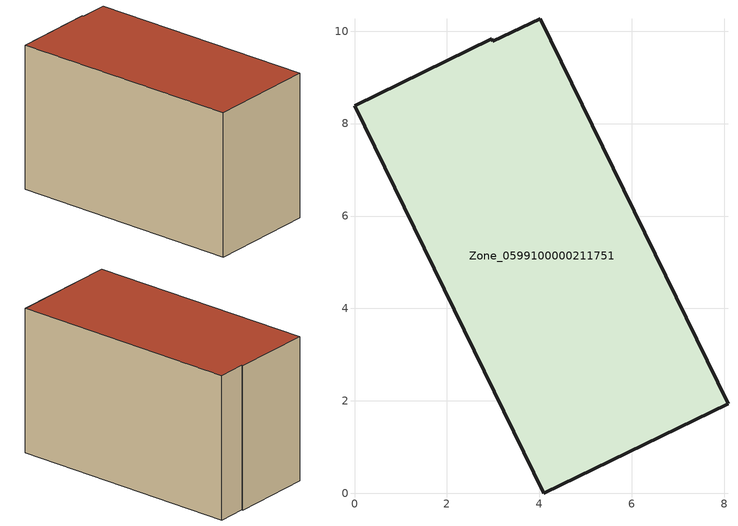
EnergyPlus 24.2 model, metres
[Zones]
Zone_0599100000211751
 floor ground (C_G): 4.1,0 0,8.39 2.97,9.83 2.99,9.78 4.02,10.27 8.08,1.94 z0
 wall outside (C_F): 4.1,0 8.08,1.94 4.02,10.27 2.99,9.78 2.97,9.83 0,8.39 4.1,0 z0:5.82
 roof outside (C_R): 0,8.39 4.1,0 8.08,1.94 4.02,10.27 2.99,9.78 2.97,9.83 z5.82
[BUILDING]
Pand.0599100000211751: North Axis=0; Terrain=City; Loads Convergence Tolerance Value=0.04; Temperature Convergence Tolerance Value=0.4; Solar Distribution=FullExterior; Maximum Number of Warmup Days=25; Minimum Number of Warmup Days=1
[Site:Location]
Rotterdam.The.Hague.AP_ZH_NLD Design_Conditions: Latitude=51.96; Longitude=4.45; Time Zone=1; Elevation=-4.5
[SITE:GROUNDTEMPERATURE:BUILDINGSURFACE]
18, 18, 18, 18, 18, 18, 18, 18, 18, 18, 18, 18
[MATERIAL] Thermal Absorptance=0.9; Solar Absorptance=0.7; Visible Absorptance=0.7
Name | Roughness | Thickness | Conductivity | Density | Specific Heat
G.TI.1946-1964 | MediumSmooth | 0.15 | 1 | 540 | 1210
F.TI.1946-1964 | Rough | 0.3 | 0.857143 | 1920 | 840
R.TI.1946-1964 | MediumRough | 0.2 | 0.277778 | 1500 | 1000
[CONSTRUCTION]
C_G: G.TI.1946-1964
C_F: F.TI.1946-1964
C_R: R.TI.1946-1964
[ZONE]
Zone_0599100000211751: Type=1; Multiplier=1; Ceiling Height=Autocalculate; Volume=Autocalculate; Floor Area=autocalculate; Part of Total Floor Area=Yes
[ZONEINFILTRATION:DESIGNFLOWRATE]
Infil_Zone_0599100000211751: Zone or ZoneList or Space or SpaceList=Zone_0599100000211751; Schedule=AlwaysOn; Design Flow Rate Calculation Method=Flow/Area; Flow Rate per Floor Area=0.003; Constant Term Coefficient=1; Temperature Term Coefficient=0; Velocity Term Coefficient=0; Velocity Squared Term Coefficient=0
[HVACTEMPLATE:ZONE:IDEALLOADSAIRSYSTEM]
Zone_0599100000211751: Maximum Heating Supply Air Temperature=50; Minimum Cooling Supply Air Temperature=13; Maximum Heating Supply Air Humidity Ratio=0.0156; Minimum Cooling Supply Air Humidity Ratio=0.0077; Heating Limit=NoLimit; Cooling Limit=NoLimit; Dehumidification Control Type=ConstantSensibleHeatRatio; Cooling Sensible Heat Ratio=0.7; Dehumidification Setpoint=60; Humidification Control Type=None; Humidification Setpoint=30; Outdoor Air Method=None; Outdoor Air Flow Rate per Person=0.00944; Outdoor Air Flow Rate per Zone Floor Area=0; Outdoor Air Flow Rate per Zone=0; Demand Controlled Ventilation Type=None; Outdoor Air Economizer Type=NoEconomizer; Heat Recovery Type=None; Sensible Heat Recovery Effectiveness=0.7; Latent Heat Recovery Effectiveness=0.65
[ZONECONTROL:THERMOSTAT]
ThermostatControl_Zone_0599100000211751: Zone or ZoneList=Zone_0599100000211751; Control Type Schedule=DualSetpointControlType; Control 1=Thermostat_Zone_0599100000211751; Temperature Difference Between Cutout And Setpoint=0
[THERMOSTATSETPOINT:DUALSETPOINT]
Thermostat_Zone_0599100000211751: Heating Setpoint Temperature Schedule=HeatingSetpoint_Zone_0599100000211751; Cooling Setpoint Temperature Schedule=CoolingSetpoint_Zone_0599100000211751
[SCHEDULE:COMPACT]
HeatingSetpoint_Zone_0599100000211751: Through: 12/31, For: AllDays, Until: 24:00, 21
CoolingSetpoint_Zone_0599100000211751: Through: 12/31, For: AllDays, Until: 24:00, 24
DualSetpointControlType: Through: 12/31, For: AllDays, Until: 24:00, 4
AlwaysOn: Through: 12/31, For: AllDays, Until: 24:00, 1
